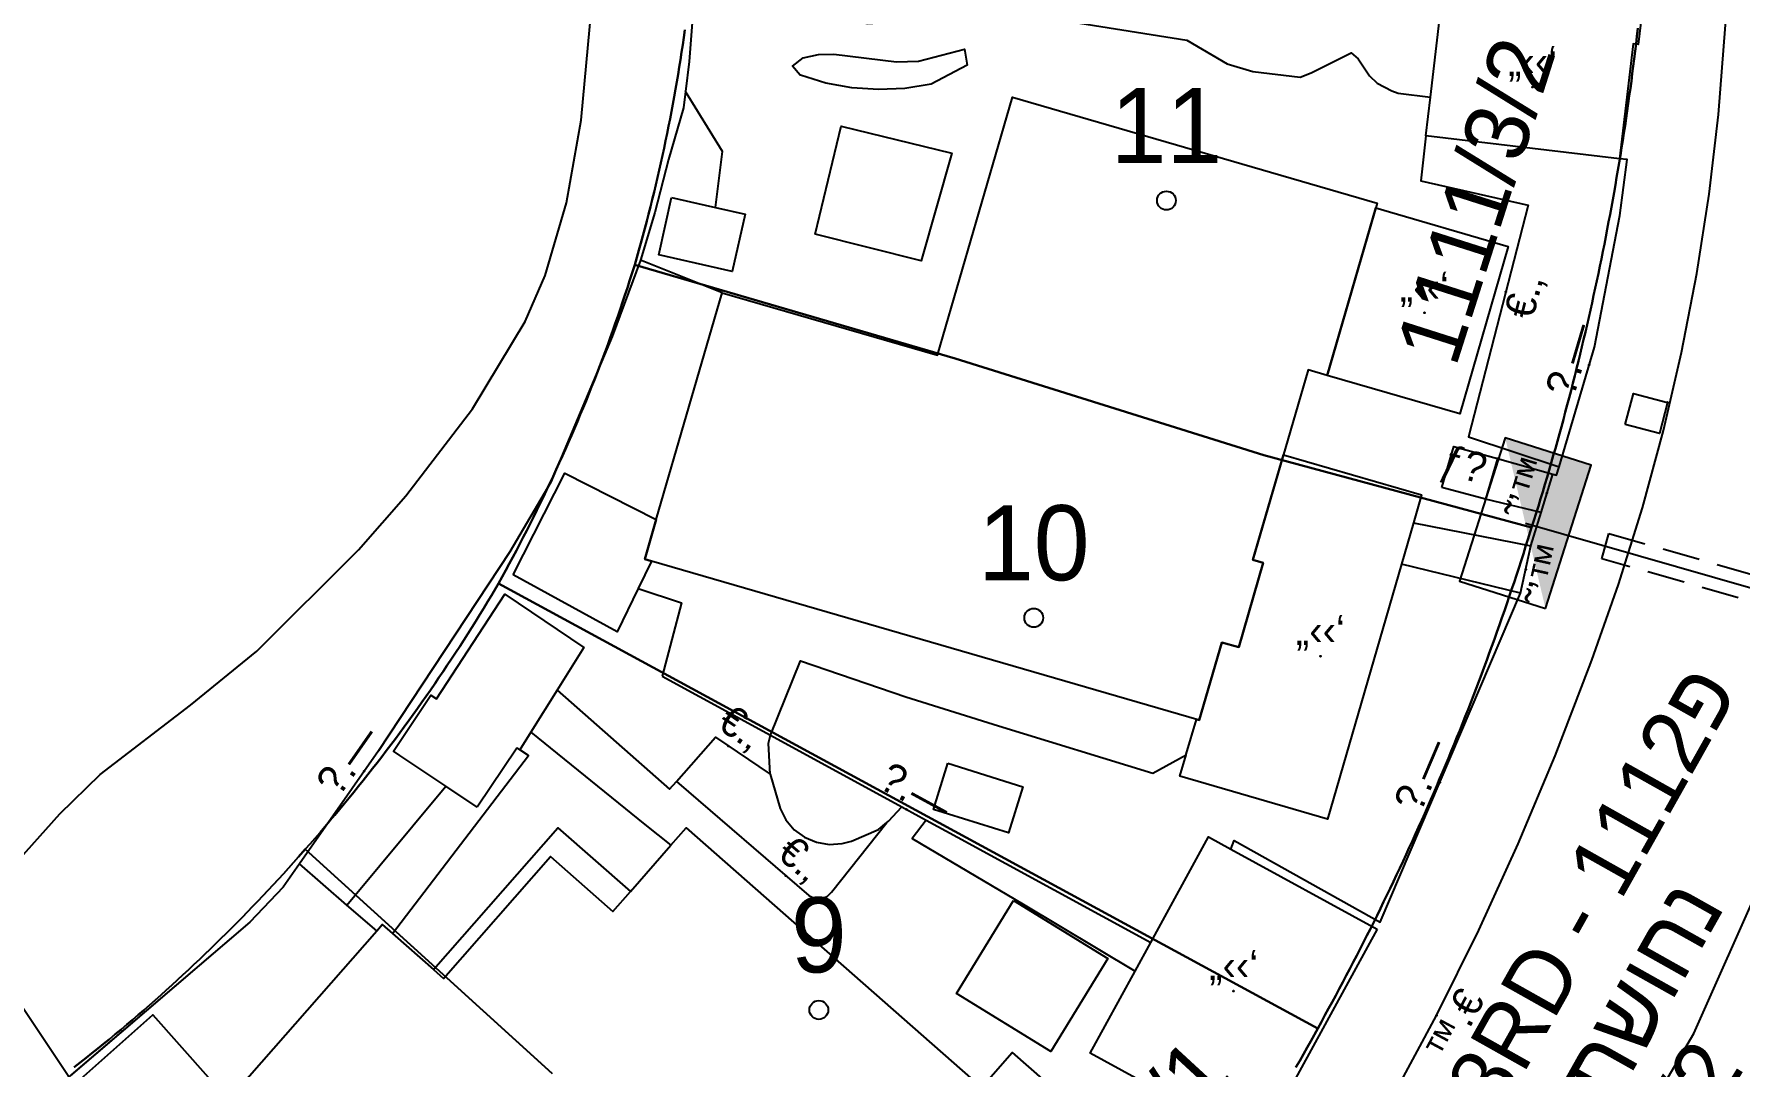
# Model space of a CAD drawing. Header units: metres. Extents: x 218299 to 220222, y 572714 to 574340.
# Drawn here: x 218883.98 to 218929.43, y 573582.81 to 573610.31 of the extents above; entities that cross this region are included whole.
import ezdxf
from ezdxf.enums import TextEntityAlignment as Align

# ---------------------------------------------------------------- set-up
doc = ezdxf.new("R2010")
doc.units = ezdxf.units.M
doc.header["$MEASUREMENT"] = 0
doc.linetypes.add('DASH15', pattern=[1.5, 1, -0.5])
for name, color, linetype in [('1602', 44, 'Continuous'), ('1603', 44, 'Continuous'), ('6151', 102, 'CABLEUNDEXIST03'), ('6261', 7, 'Continuous'), ('6701', 7, 'DASH15'), ('6911', 3, 'Continuous'), ('A_POINTS', 2, 'Continuous'), ('M2200', 253, 'Continuous'), ('M2207', 253, 'Continuous'), ('M2220', 253, 'Continuous'), ('M2401', 7, 'Continuous'), ('M2404', 7, 'Continuous'), ('M2407', 253, 'Continuous'), ('M2412', 253, 'Continuous'), ('M2420', 253, 'Continuous'), ('M2601', 253, 'Continuous'), ('M2602', 253, 'Continuous'), ('M2604', 253, 'Continuous'), ('M2605', 253, 'Continuous'), ('M2612', 253, 'Continuous'), ('M2802', 253, 'Continuous'), ('M5250', 253, 'Continuous')]:
    doc.layers.add(name, color=color, linetype=linetype)
doc.styles.add('HEBTXT', font='HEBTXT')
doc.styles.add('MAVAT_HEBTXT', font='HEBTXT')
doc.linetypes.add('CABLEUNDEXIST03', pattern='A,3.5,[222,elecad.shx,S=0.01,R=0,X=0,Y=0],1.5', length=5)

# ---------------------------------------------------------------- blocks, each defined once
blk = doc.blocks.new('6261')
blk.add_lwpolyline([(-2, -1.2), (2, -1.2), (2, 1.2), (-2, 1.2)], close=True)
at = {"color": 0}
blk.add_solid([(2, 1.2), (-2, -1.2), (2, -1.2)], dxfattribs=at)
at = {"color": 0, "style": 'HEBTXT'}
blk.add_attdef('PIL_NAME', (2.689, 2.418), '', height=1.7, dxfattribs=at)
at = {"style": 'HEBTXT'}
blk.add_attdef('CAMUT_MONIM', (2.489, 0.218), '', height=1.7, dxfattribs=at)
at = {"color": 0, "style": 'HEBTXT', "flags": 1}
for tag, p in [('TYPE', (2.585, -1.773)), ('MAP_TYPE', (2.689, -3.782))]:
    blk.add_attdef(tag, p, '', height=1.7, dxfattribs=at)
blk = doc.blocks.new('6911')
at = {"layer": 'A_POINTS'}
blk.add_circle((0, 0), 0.25, dxfattribs=at)
at = {"color": 0, "style": 'HEBTXT', "flags": 1}
blk.add_attdef('CODE', (-2.918, 6.399), '', height=1.7, dxfattribs=at)
at = {"color": 0, "style": 'HEBTXT'}
for tag, p in [('PATH', (0.169, 4.708)), ('HTCH', (0.169, 2.708))]:
    blk.add_attdef(tag, text='', height=1.7, dxfattribs=at).set_placement(p, align=Align.MIDDLE_CENTER)
blk = doc.blocks.new('1603')
at = {"layer": 'A_POINTS'}
blk.add_circle((0, 0), 0.25, dxfattribs=at)
at = {"color": 0, "style": 'HEBTXT'}
blk.add_attdef('PARCEL_NUM', text='', height=2, dxfattribs=at).set_placement((0, 1), align=Align.CENTER)
at = {"color": 0, "style": 'HEBTXT', "flags": 1}
blk.add_attdef('LOT_NUM', text='', height=2, dxfattribs=at).set_placement((0, -2.5), align=Align.CENTER)
blk = doc.blocks.new('M2404')
blk.add_circle((0, 0), 0.025)
at = {"style": 'MAVAT_HEBTXT'}
blk.add_attdef('NAME', text='', height=0.8, dxfattribs=at).set_placement((0, 1.592), align=Align.MIDDLE)
blk = doc.blocks.new('M2602')
blk.add_circle((0, 0), 0.025)
at = {"style": 'MAVAT_HEBTXT'}
blk.add_attdef('NAME', text='', height=0.8, dxfattribs=at).set_placement((0, 1.592), align=Align.MIDDLE)
blk = doc.blocks.new('M2605')
blk.add_circle((0, 0), 0.025)
at = {"style": 'MAVAT_HEBTXT'}
blk.add_attdef('NAME', text='', height=0.8, dxfattribs=at).set_placement((0, 1.592), align=Align.MIDDLE)
blk = doc.blocks.new('M2612')
blk.add_circle((0, 0), 0.025)
at = {"style": 'MAVAT_HEBTXT'}
blk.add_attdef('NAME', text='', height=0.8, dxfattribs=at).set_placement((0, 1.592), align=Align.MIDDLE)
blk = doc.blocks.new('M2207')
blk.add_circle((0, 0), 0.025)
at = {"style": 'MAVAT_HEBTXT'}
blk.add_attdef('NAME', text='', height=0.8, dxfattribs=at).set_placement((0, 1.592), align=Align.MIDDLE)
blk = doc.blocks.new('M2412')
blk.add_circle((0, 0), 0.025)
at = {"style": 'MAVAT_HEBTXT'}
blk.add_attdef('NAME', text='', height=0.8, dxfattribs=at).set_placement((0, 1.592), align=Align.MIDDLE)
blk = doc.blocks.new('M5250')
blk.add_circle((0, 0), 0.025)
at = {"style": 'MAVAT_HEBTXT'}
blk.add_attdef('NAME', text='', height=0.8, dxfattribs=at).set_placement((0, 1.25), align=Align.MIDDLE)
blk = doc.blocks.new('111')
at = {"layer": 'M2200'}
blk.add_polyline3d([(218900.246, 573596.327, 582.156), (218900.246, 573596.327, 582.156), (218900.246, 573596.327, 582.156), (218900.553, 573597.384, 582.156), (218902.307, 573603.426, 582.156), (218902.307, 573603.426, 582.156), (218908.049, 573601.758, 582.636), (218910.045, 573608.632, 581.766), (218919.763, 573605.809, 581.616), (218918.43, 573601.22, 581.676), (218917.924, 573601.367, 581.676), (218916.454, 573596.307, 581.676), (218916.454, 573596.307, 581.676), (218916.728, 573596.228, 581.646), (218916.728, 573596.228, 581.646), (218916.075, 573593.98, 581.646), (218916.075, 573593.98, 581.646), (218915.622, 573594.111, 581.646), (218915.622, 573594.111, 581.646), (218915.02, 573592.036, 581.646), (218915.02, 573592.036, 581.646), (218900.428, 573596.274, 582.15)], close=True, dxfattribs=at)
blk.add_polyline3d([(218888.496, 573581.181, 584.241), (218893.107, 573586.429, 584.198), (218893.253, 573586.595, 584.196), (218893.521, 573586.36, 584.255), (218894.615, 573585.399, 584.497), (218894.883, 573585.163, 584.556), (218897.736, 573588.41, 581.286), (218899.4, 573586.947, 582.036), (218899.863, 573587.474, 581.752), (218900.946, 573588.706, 581.087), (218901.354, 573589.17, 580.836), (218909.22, 573582.258, 581.076), (218910.041, 573583.191, 581.076), (218913.66, 573580.011, 580.416)], dxfattribs=at)
at = {"layer": 'M2207'}
for points in [[(218921.627, 573614.08, 580.97), (218927.125, 573613.424, 580.97), (218926.721, 573610.039, 580.91), (218926.585, 573610.055, 580.91), (218926.219, 573606.989, 580.55), (218926.219, 573606.989, 580.55), (218921.059, 573607.604, 580.88), (218921.059, 573607.604, 580.88), (218921.182, 573608.633, 580.98), (218921.426, 573610.682, 581.18), (218921.224, 573610.706, 581.18), (218921.224, 573610.706, 581.18), (218921.224, 573610.706, 581.18)], [(218904.784, 573604.982, 581.316), (218905.479, 573607.857, 581.316), (218908.427, 573607.144, 581.316), (218907.61, 573604.272, 581.316), (218904.784, 573604.982, 581.316)], [(218900.961, 573605.958, 581.256), (218901.854, 573605.758, 581.256), (218902.135, 573605.695, 581.256), (218902.921, 573605.52, 581.256), (218902.58, 573603.994, 581.256), (218900.62, 573604.432, 581.256), (218900.961, 573605.958, 581.256)], [(218918.43, 573601.22, 581.676), (218919.726, 573605.682, 581.676), (218923.258, 573604.657, 581.496), (218921.962, 573600.195, 581.496), (218918.43, 573601.22, 581.676)], [(218916.075, 573593.98, 581.556), (218916.728, 573596.228, 581.556), (218916.454, 573596.307, 581.586), (218917.267, 573599.107, 581.586), (218920.945, 573598.039, 581.346), (218920.73, 573597.3, 581.346), (218920.409, 573596.195, 581.346), (218918.437, 573589.406, 581.346), (218914.507, 573590.548, 581.826), (218914.671, 573591.112, 581.815), (218914.678, 573591.135, 581.814), (218914.946, 573592.058, 581.796), (218915.02, 573592.036, 581.796), (218915.622, 573594.111, 581.796)], [(218896.742, 573595.915, 582.486), (218898.119, 573598.622, 582.486), (218898.119, 573598.622, 582.486), (218900.553, 573597.384, 581.946), (218900.246, 573596.327, 581.946), (218900.428, 573596.274, 581.931), (218900.072, 573595.543, 581.931), (218899.514, 573594.393, 581.931)], [(218895.784, 573589.718, 580.851), (218894.945, 573590.279, 580.851), (218893.722, 573591.098, 580.851), (218893.548, 573591.214, 580.851), (218894.547, 573592.708, 581.571), (218894.547, 573592.708, 581.571), (218894.694, 573592.61, 581.811), (218896.514, 573595.398, 582.021), (218898.62, 573593.974, 581.451), (218897.914, 573592.843, 581.451), (218897.21, 573591.716, 581.451), (218896.917, 573591.247, 581.451), (218896.917, 573591.247, 581.451), (218896.84, 573591.298, 581.451)], [(218919.762, 573586.475, 580.116), (218916.607, 573580.713, 580.056), (218916.607, 573580.713, 580.056), (218912.116, 573583.171, 580.206), (218913.311, 573585.352, 580.229), (218913.731, 573586.118, 580.237), (218915.273, 573588.933, 580.266), (218915.868, 573588.607, 580.246), (218919.762, 573586.475, 580.116)], [(218910.077, 573587.236, 580.746), (218912.589, 573585.693, 580.746), (218911.065, 573583.214, 580.746), (218908.554, 573584.757, 580.746), (218910.077, 573587.236, 580.746)], [(218886.696, 573580.82, 580.731), (218885.218, 573582.484, 580.731), (218887.138, 573584.191, 580.806), (218888.617, 573582.527, 580.806), (218886.696, 573580.82, 580.731)]]:
    blk.add_polyline3d(points, close=True, dxfattribs=at)
at = {"layer": 'M2220', "lineweight": -3}
blk.add_lwpolyline([(218901.528, 573610.854), (218901.431, 573609.579), (218901.335, 573608.787), (218901.282, 573608.349), (218900.881, 573606.976), (218900.514, 573605.558), (218900.131, 573604.288), (218899.378, 573602.259), (218897.744, 573598.379), (218896.655, 573596.527), (218893.148, 573591.22), (218891.043, 573588.209), (218890.613, 573587.594), (218889.72, 573586.662), (218884.938, 573582.568)], dxfattribs=at)
at = {"layer": 'M2401'}
blk.add_polyline3d([(218920.145, 573581.941, 577.553), (218921.343, 573584.175, 577.644), (218922.47, 573586.445, 577.728), (218923.525, 573588.749, 577.807), (218924.507, 573591.086, 577.88), (218925.416, 573593.453, 577.947), (218925.485, 573593.637, 577.954), (218926.195, 573595.651, 578.026), (218926.832, 573597.692, 578.085), (218927.392, 573599.754, 578.132), (218927.876, 573601.836, 578.165), (218928.283, 573603.935, 578.185), (218928.612, 573606.047, 578.193), (218928.863, 573608.17, 578.187), (218929.219, 573612.841, 578.362)], dxfattribs=at)
at = {"layer": 'M2404'}
blk.add_polyline3d([(218920.145, 573581.941, 577.553), (218921.343, 573584.175, 577.644), (218922.47, 573586.445, 577.728), (218923.525, 573588.749, 577.807), (218924.507, 573591.086, 577.88), (218925.416, 573593.453, 577.947), (218925.485, 573593.637, 577.954), (218926.195, 573595.651, 578.026), (218926.832, 573597.692, 578.085), (218927.392, 573599.754, 578.132), (218927.876, 573601.836, 578.165), (218928.283, 573603.935, 578.185), (218928.612, 573606.047, 578.193), (218928.863, 573608.17, 578.187), (218929.219, 573612.841, 578.362)], dxfattribs=at)
at = {"layer": 'M2407'}
for points in [[(218884.901, 573582.537, 579.264), (218882.271, 573586.467, 579.354)], [(218907.879, 573608.977, 579.245), (218907.18, 573608.866, 579.257), (218906.474, 573608.834, 579.267), (218905.768, 573608.882, 579.276), (218905.073, 573609.01, 579.284), (218904.396, 573609.215, 579.29), (218904.384, 573609.219, 579.29), (218904.18, 573609.46, 579.29), (218904.464, 573609.679, 579.29), (218904.88, 573609.773, 579.29), (218905.282, 573609.776, 579.275), (218906.952, 573609.571, 579.245), (218907.541, 573609.596, 579.245), (218908.771, 573609.911, 579.185), (218908.835, 573609.484, 579.185), (218907.879, 573608.977, 579.245)], [(218902.135, 573605.695, 579.35), (218902.322, 573607.187, 579.32), (218901.335, 573608.787, 579.32)], [(218900.072, 573595.543, 579.057), (218901.222, 573595.166, 579.057), (218900.714, 573593.215, 579.058)], [(218903.596, 573591.642, 579.079), (218904.398, 573593.616, 579.079), (218907.206, 573592.664, 579.109), (218909.672, 573591.889, 579.109), (218913.784, 573590.627, 579.139), (218914.671, 573591.112, 579.139)], [(218893.521, 573586.36, 578.3), (218897.151, 573591.098, 578.3), (218896.917, 573591.247, 578.3)], [(218908.322, 573590.89, 579.105), (218910.325, 573590.264, 579.105), (218909.941, 573589.038, 579.09), (218907.938, 573589.664, 579.09), (218908.322, 573590.89, 579.105)], [(218892.312, 573587.115, 578.48), (218894.945, 573590.279, 578.36)], [(218907.747, 573589.377, 578.445), (218907.374, 573588.89, 578.445), (218910.332, 573587.137, 578.445), (218913.311, 573585.352, 578.415)], [(218894.615, 573585.399, 578.36), (218897.931, 573589.172, 578.36), (218899.863, 573587.474, 578.3)], [(218900.247, 573589.261, 578.3), (218900.946, 573588.706, 578.3)]]:
    blk.add_polyline3d(points, dxfattribs=at)
at = {"layer": 'M2412'}
blk.add_polyline3d([(218921.49, 573598.235, 578.865), (218921.808, 573599.33, 578.865), (218922.971, 573599.005, 577.905), (218922.654, 573597.925, 577.905)], close=True, dxfattribs=at)
at = {"layer": 'M2420', "linetype": 'Continuous', "lineweight": -3}
blk.add_lwpolyline([(218808, 573559.81), (218823.2, 573550.5), (218835.41, 573544.81), (218850.7, 573542.81), (218865.3, 573542.5), (218880.41, 573545.38), (218892.2, 573549.81), (218899.91, 573554.81), (218905.3, 573557.31), (218919.09, 573568.19), (218928.2, 573583.69), (218933.59, 573595.81), (218935.8, 573615), (218936.938, 573617.207), (218933.5, 573635.5), (218931.193, 573638.756), (218930.8, 573639.31), (218921.59, 573659.81), (218908.988, 573677.282)], dxfattribs=at)
at = {"layer": 'M2601'}
blk.add_polyline3d([(218902.307, 573603.426, 581.795), (218900.131, 573604.288, 581.795)], dxfattribs=at)
at = {"layer": 'M2602'}
for points in [[(218903.807, 573612.359, 579.53), (218903.694, 573610.612, 579.53), (218904.06, 573610.633, 579.53), (218904.834, 573610.809, 579.5), (218905.04, 573610.825, 579.5), (218906.186, 573610.597, 579.47), (218906.878, 573610.636, 579.455), (218907.233, 573610.819, 579.455), (218907.618, 573611.183, 579.455), (218909.156, 573611.033, 579.455), (218914.694, 573610.154, 579.395), (218915.77, 573609.517, 579.335), (218916.454, 573609.313, 579.335), (218917.712, 573609.169, 579.305), (218918.003, 573609.28, 579.305), (218919.069, 573609.81, 579.305), (218919.254, 573609.653, 579.305), (218919.562, 573609.204, 579.305), (218919.765, 573609.009, 579.305), (218920.154, 573608.8, 579.305), (218920.325, 573608.743, 579.305), (218921.182, 573608.633, 579.305)], [(218921.059, 573607.604, 579.375), (218920.929, 573606.402, 579.315), (218923.791, 573605.757, 579.315), (218922.199, 573599.588, 579.405), (218924.61, 573598.785, 579.405)], [(218897.914, 573592.843, 578.9), (218900.906, 573590.2, 578.84), (218901.089, 573590.406, 578.836), (218902.135, 573591.583, 578.81), (218903.586, 573590.604, 578.78), (218903.586, 573590.604, 578.78), (218903.852, 573589.69, 578.72), (218904.008, 573589.384, 578.72), (218904.23, 573589.123, 578.72), (218904.507, 573588.92, 578.72), (218904.823, 573588.786, 578.72), (218905.161, 573588.729, 578.72), (218905.503, 573588.751, 578.72), (218905.755, 573588.821, 578.72), (218906.472, 573589.132, 578.72), (218906.694, 573589.31, 578.72), (218906.742, 573589.349, 578.72), (218907.093, 573589.734, 578.72)], [(218903.586, 573590.604, 578.87), (218903.547, 573591.425, 578.87), (218903.596, 573591.642, 578.87)], [(218901.089, 573590.406, 578.66), (218904.617, 573587.371, 578.54), (218904.776, 573587.288, 578.54), (218904.955, 573587.282, 578.54), (218905.119, 573587.353, 578.54), (218905.221, 573587.462, 578.54), (218906.694, 573589.31, 578.54)], [(218893.107, 573586.429, 580.1), (218892.312, 573587.115, 580.1), (218891.043, 573588.209, 580.1)]]:
    blk.add_polyline3d(points, dxfattribs=at)
at = {"layer": 'M2604'}
blk.add_polyline3d([(218897.21, 573591.716, 579.62), (218900.247, 573589.261, 579.68), (218900.247, 573589.261, 579.68)], dxfattribs=at)
at = {"layer": 'M2605'}
for points in [[(218921.224, 573610.706, 580.077), (218909.766, 573611.842, 580.017), (218903.807, 573612.359, 579.925), (218901.628, 573612.396, 579.897), (218901.628, 573612.396, 579.897), (218901.528, 573610.854, 579.897), (218901.432, 573609.579, 579.897), (218901.335, 573608.787, 579.897), (218901.282, 573608.349, 579.897), (218900.881, 573606.976, 579.897), (218900.514, 573605.558, 579.897), (218900.131, 573604.288, 579.897), (218899.378, 573602.259, 579.864)], [(218921.934, 573599.293, 578.91), (218921.934, 573599.293, 578.91), (218922.971, 573599.005, 578.91), (218924.444, 573598.595, 578.91), (218924.546, 573598.567, 578.91), (218924.61, 573598.785, 578.906), (218925.551, 573601.971, 578.85), (218926.233, 573605.481, 578.85), (218926.425, 573606.97, 578.85), (218926.219, 573606.989, 578.85)], [(218899.378, 573602.259, 579.864), (218897.744, 573598.38, 579.804), (218896.655, 573596.527, 579.804), (218893.148, 573591.22, 579.624), (218891.043, 573588.209, 579.475), (218890.613, 573587.594, 579.444), (218889.72, 573586.662, 579.444), (218884.901, 573582.537, 579.264), (218883.683, 573581.667, 579.264), (218883.927, 573581.26, 579.3), (218883.927, 573581.26, 579.3)], [(218920.73, 573597.3, 578.79), (218923.861, 573596.687, 578.79), (218923.861, 573596.687, 578.79), (218924.134, 573597.575, 578.79), (218924.134, 573597.575, 578.79), (218922.654, 573597.925, 578.79), (218921.49, 573598.235, 578.79), (218921.49, 573598.235, 578.79)], [(218915.868, 573588.607, 578.79), (218915.952, 573588.832, 578.79), (218919.847, 573586.659, 578.79), (218923.581, 573595.423, 578.79), (218923.581, 573595.423, 578.79), (218920.409, 573596.195, 578.79)], [(218900.714, 573593.215, 579.058), (218903.596, 573591.642, 579.079), (218903.596, 573591.642, 579.079), (218907.093, 573589.734, 579.106), (218907.546, 573589.487, 579.109), (218907.747, 573589.377, 579.111), (218908.577, 573588.925, 579.117), (218913.731, 573586.118, 579.057)]]:
    blk.add_polyline3d(points, dxfattribs=at)
at = {"layer": 'M2612'}
for points in [[(218924.134, 573597.575, 579.555), (218924.444, 573598.595, 579.555)], [(218923.581, 573595.423, 578.985), (218923.861, 573596.687, 578.985)]]:
    blk.add_polyline3d(points, dxfattribs=at)
at = {"layer": 'M2802'}
for points in [[(218901.528, 573610.854, 579.897), (218901.432, 573609.579, 579.897), (218901.335, 573608.787, 579.897), (218901.282, 573608.349, 579.897), (218900.881, 573606.976, 579.897), (218900.514, 573605.558, 579.897), (218900.131, 573604.288, 579.897), (218899.378, 573602.259, 579.864), (218897.744, 573598.38, 579.804), (218896.655, 573596.527, 579.804), (218893.148, 573591.22, 579.624), (218891.043, 573588.209, 579.475), (218890.613, 573587.594, 579.444), (218889.72, 573586.662, 579.444), (218884.938, 573582.568, 579.266)], [(218884.901, 573582.537, 579.264), (218882.271, 573586.467, 579.354)], [(218882.109, 573586.704, 579.363), (218884.658, 573589.542, 579.447), (218885.739, 573590.593, 579.476), (218888.14, 573592.442, 579.525), (218889.912, 573593.876, 579.567), (218892.618, 573596.576, 579.672), (218893.876, 573598.015, 579.731), (218895.659, 573600.328, 579.807), (218897.058, 573602.656, 579.862), (218897.591, 573603.884, 579.888), (218898.162, 573605.816, 579.927), (218898.554, 573608.019, 579.967), (218898.96, 573612.446, 580.047)]]:
    blk.add_polyline3d(points, dxfattribs=at)
at = {"layer": 'M5250'}
blk.add_polyline3d([(218926.376, 573599.918, 578.077), (218926.593, 573600.744, 578.077), (218927.503, 573600.505, 578.077), (218927.287, 573599.679, 578.077), (218926.376, 573599.918, 578.077)], dxfattribs=at)
at = {"layer": 'M2207'}
ref = blk.add_blockref('M2207', (218923.907, 573608.9), dxfattribs=dict(at, xscale=0.5, yscale=0.5, zscale=0.5))
ref.add_attrib('NAME', '„‹‹‘', dxfattribs={"layer": '0', "height": 0.8, "style": 'MAVAT_HEBTXT'}).set_placement((218923.907, 573609.525), align=Align.MIDDLE)
ref = blk.add_blockref('M2207', (218921.021, 573602.89), dxfattribs=dict(at, xscale=0.5, yscale=0.5, zscale=0.5))
ref.add_attrib('NAME', '„‹‹‘', dxfattribs={"layer": '0', "height": 0.8, "style": 'MAVAT_HEBTXT'}).set_placement((218921.021, 573603.515), align=Align.MIDDLE)
ref = blk.add_blockref('M2207', (218918.25, 573593.743), dxfattribs=dict(at, xscale=0.5, yscale=0.5, zscale=0.5))
ref.add_attrib('NAME', '„‹‹‘', dxfattribs={"layer": '0', "height": 0.8, "style": 'MAVAT_HEBTXT'}).set_placement((218918.25, 573594.368), align=Align.MIDDLE)
ref = blk.add_blockref('M2207', (218915.939, 573584.823), dxfattribs=dict(at, xscale=0.5, yscale=0.5, zscale=0.5))
ref.add_attrib('NAME', '„‹‹‘', dxfattribs={"layer": '0', "height": 0.8, "style": 'MAVAT_HEBTXT'}).set_placement((218915.939, 573585.448), align=Align.MIDDLE)
at = {"layer": 'M2404'}
ref = blk.add_blockref('M2404', (218921.343, 573584.175), dxfattribs=dict(at, xscale=0.5, yscale=0.5, zscale=0.5))
ref.add_attrib('NAME', '™.€', dxfattribs={"layer": '0', "height": 0.8, "rotation": 61.7917, "style": 'MAVAT_HEBTXT'}).set_placement((218921.827, 573583.915), align=Align.MIDDLE)
at = {"layer": 'M2412'}
ref = blk.add_blockref('M2412', (218922.965, 573599.007), dxfattribs=dict(at, xscale=0.5, yscale=0.5, zscale=0.5))
ref.add_attrib('NAME', 'ƒ\x8e', dxfattribs={"layer": '0', "height": 0.8, "rotation": 344.3964, "style": 'MAVAT_HEBTXT'}).set_placement((218922.049, 573598.765), align=Align.MIDDLE)
at = {"layer": 'M2602'}
ref = blk.add_blockref('M2602', (218923.195, 573603.449), dxfattribs=dict(at, xscale=0.5, yscale=0.5, zscale=0.5))
ref.add_attrib('NAME', '€.‚', dxfattribs={"layer": '0', "height": 0.8, "rotation": 75.5217, "style": 'MAVAT_HEBTXT'}).set_placement((218923.728, 573603.311), align=Align.MIDDLE)
ref = blk.add_blockref('M2602', (218902.479, 573591.351), dxfattribs=dict(at, xscale=0.5, yscale=0.5, zscale=0.5))
ref.add_attrib('NAME', '€.‚', dxfattribs={"layer": '0', "height": 0.8, "rotation": 325.9961, "style": 'MAVAT_HEBTXT'}).set_placement((218902.786, 573591.807), align=Align.MIDDLE)
ref = blk.add_blockref('M2602', (218904.008, 573587.894), dxfattribs=dict(at, xscale=0.5, yscale=0.5, zscale=0.5))
ref.add_attrib('NAME', '€.‚', dxfattribs={"layer": '0', "height": 0.8, "rotation": 319.2996, "style": 'MAVAT_HEBTXT'}).set_placement((218904.367, 573588.311), align=Align.MIDDLE)
at = {"layer": 'M2605'}
ref = blk.add_blockref('M2605', (218925.413, 573601.503), dxfattribs=dict(at, xscale=0.5, yscale=0.5, zscale=0.5))
ref.add_attrib('NAME', '\x9a.—', dxfattribs={"layer": '0', "height": 0.8, "rotation": 73.5462, "style": 'MAVAT_HEBTXT'}).set_placement((218924.885, 573601.658), align=Align.MIDDLE)
ref = blk.add_blockref('M2605', (218892.771, 573590.682), dxfattribs=dict(at, xscale=0.5, yscale=0.5, zscale=0.5))
ref.add_attrib('NAME', '\x9a.—', dxfattribs={"layer": '0', "height": 0.8, "rotation": 55.0512, "style": 'MAVAT_HEBTXT'}).set_placement((218892.321, 573590.997), align=Align.MIDDLE)
ref = blk.add_blockref('M2605', (218921.433, 573590.381), dxfattribs=dict(at, xscale=0.5, yscale=0.5, zscale=0.5))
ref.add_attrib('NAME', '\x9a.—', dxfattribs={"layer": '0', "height": 0.8, "rotation": 66.9229, "style": 'MAVAT_HEBTXT'}).set_placement((218920.927, 573590.596), align=Align.MIDDLE)
ref = blk.add_blockref('M2605', (218907.221, 573589.664), dxfattribs=dict(at, xscale=0.5, yscale=0.5, zscale=0.5))
ref.add_attrib('NAME', '\x9a.—', dxfattribs={"layer": '0', "height": 0.8, "rotation": 331.3825, "style": 'MAVAT_HEBTXT'}).set_placement((218907.484, 573590.147), align=Align.MIDDLE)
at = {"layer": 'M2612'}
ref = blk.add_blockref('M2612', (218924.289, 573598.085), dxfattribs=dict(at, xscale=0.5, yscale=0.5, zscale=0.5))
ref.add_attrib('NAME', '˜’™', dxfattribs={"layer": '0', "height": 0.8, "rotation": 73.1111, "style": 'MAVAT_HEBTXT'}).set_placement((218923.763, 573598.245), align=Align.MIDDLE)
ref = blk.add_blockref('M2612', (218923.721, 573596.055), dxfattribs=dict(at, xscale=0.5, yscale=0.5, zscale=0.5))
ref.add_attrib('NAME', '˜’™', dxfattribs={"layer": '0', "height": 0.8, "rotation": 77.5082, "style": 'MAVAT_HEBTXT'}).set_placement((218924.258, 573595.936), align=Align.MIDDLE)
at = {"layer": 'M5250', "xscale": 0.5, "yscale": 0.5, "zscale": 0.5}
blk.add_blockref('M5250', (218927.503, 573600.505, 578.077), dxfattribs=at)

msp = doc.modelspace()

# ---------------------------------------------------------------- linework, layer by layer
at = {"layer": '1602'}
for points in [[(218901.3172, 573610.4232), (218901.2889, 573610.2252), (218901.2598, 573610.0274), (218901.2298, 573609.8296), (218901.1989, 573609.632), (218901.1671, 573609.4346), (218901.1344, 573609.2373), (218901.1009, 573609.0401), (218901.0665, 573608.8431), (218901.0312, 573608.6462), (218900.9951, 573608.4495), (218900.958, 573608.253), (218900.9201, 573608.0566), (218900.8814, 573607.8604), (218900.8417, 573607.6644), (218900.8012, 573607.4685), (218900.7598, 573607.2728), (218900.7176, 573607.0773), (218900.6744, 573606.8821), (218900.6304, 573606.687), (218900.5856, 573606.492), (218900.5399, 573606.2973), (218900.4933, 573606.1028), (218900.4458, 573605.9086), (218900.3975, 573605.7145), (218900.3483, 573605.5206), (218900.2983, 573605.327), (218900.2474, 573605.1336), (218900.1956, 573604.9404), (218900.143, 573604.7474), (218900.0895, 573604.5547), (218900.0352, 573604.3622), (218899.98, 573604.17), (218899.9052, 573603.9317), (218899.8444, 573603.7412), (218899.7827, 573603.5509), (218899.7202, 573603.361), (218899.6568, 573603.1713), (218899.5926, 573602.9818), (218899.5276, 573602.7927), (218899.4617, 573602.6039), (218899.395, 573602.4153), (218899.3274, 573602.2271), (218899.259, 573602.0392), (218899.1898, 573601.8515), (218899.1197, 573601.6642), (218899.0488, 573601.4772), (218898.9771, 573601.2905), (218898.9045, 573601.1041), (218898.8312, 573600.9181), (218898.7569, 573600.7323), (218898.6819, 573600.547), (218898.606, 573600.3619), (218898.5294, 573600.1772), (218898.4519, 573599.9928), (218898.3735, 573599.8088), (218898.2944, 573599.6251), (218898.2145, 573599.4418), (218898.1337, 573599.2588), (218898.0521, 573599.0762), (218897.9697, 573598.894), (218897.8865, 573598.7121), (218897.8025, 573598.5306), (218897.7177, 573598.3495), (218897.6321, 573598.1687), (218897.5457, 573597.9884), (218897.4585, 573597.8084), (218897.3704, 573597.6288), (218897.2816, 573597.4496), (218897.192, 573597.2708), (218897.1016, 573597.0924), (218897.0104, 573596.9144), (218896.9184, 573596.7368), (218896.8256, 573596.5596), (218896.7321, 573596.3829), (218896.6377, 573596.2065), (218896.5426, 573596.0306), (218896.4467, 573595.8551), (218896.35, 573595.68), (218896.1618, 573595.3628), (218896.0586, 573595.1915), (218895.9547, 573595.0206), (218895.8501, 573594.8502), (218895.7447, 573594.6802), (218895.6385, 573594.5107), (218895.5315, 573594.3417), (218895.4239, 573594.1732), (218895.3154, 573594.0051), (218895.2063, 573593.8375), (218895.0963, 573593.6704), (218894.9857, 573593.5039), (218894.8743, 573593.3377), (218894.7622, 573593.1721), (218894.6493, 573593.007), (218894.5357, 573592.8424), (218894.4214, 573592.6783), (218894.3063, 573592.5147), (218894.1905, 573592.3517), (218894.074, 573592.1891), (218893.9568, 573592.0271), (218893.8388, 573591.8656), (218893.7201, 573591.7046), (218893.6008, 573591.5441), (218893.4807, 573591.3842), (218893.3599, 573591.2248), (218893.2384, 573591.0659), (218893.1161, 573590.9076), (218892.9932, 573590.7498), (218892.8696, 573590.5926), (218892.7453, 573590.436), (218892.6203, 573590.2798), (218892.4946, 573590.1243), (218892.3682, 573589.9693), (218892.2411, 573589.8148), (218892.1133, 573589.661), (218891.9849, 573589.5077), (218891.8558, 573589.3549), (218891.7259, 573589.2028), (218891.5955, 573589.0512), (218891.4643, 573588.9002), (218891.3325, 573588.7498), (218891.2, 573588.6), (218891.0197, 573588.3959), (218890.8866, 573588.2467), (218890.7527, 573588.098), (218890.6183, 573587.95), (218890.4831, 573587.8026), (218890.3473, 573587.6557), (218890.2109, 573587.5095), (218890.0738, 573587.3639), (218889.936, 573587.2189), (218889.7976, 573587.0745), (218889.6586, 573586.9307), (218889.5189, 573586.7876), (218889.3786, 573586.6451), (218889.2377, 573586.5032), (218889.0961, 573586.3619), (218888.9539, 573586.2212), (218888.8111, 573586.0812), (218888.6677, 573585.9418), (218888.5236, 573585.8031), (218888.379, 573585.665), (218888.2337, 573585.5275), (218888.0878, 573585.3907), (218887.9413, 573585.2546), (218887.7942, 573585.1191), (218887.6465, 573584.9842), (218887.4982, 573584.85), (218887.3493, 573584.7165), (218887.1998, 573584.5836), (218887.0498, 573584.4514), (218886.8991, 573584.3199), (218886.7479, 573584.189), (218886.596, 573584.0588), (218886.4436, 573583.9293), (218886.2907, 573583.8005), (218886.1371, 573583.6723), (218885.983, 573583.5449), (218885.8283, 573583.4181), (218885.6731, 573583.292), (218885.5173, 573583.1666), (218885.3609, 573583.0419), (218885.204, 573582.9178), (218885.0466, 573582.7945)], [(218926.71, 573610.47), (218926.6851, 573610.2522), (218926.6617, 573610.0536), (218926.6378, 573609.855), (218926.6134, 573609.6565), (218926.5883, 573609.4581), (218926.5627, 573609.2597), (218926.5366, 573609.0614), (218926.5098, 573608.8632), (218926.4825, 573608.6651), (218926.4547, 573608.4671), (218926.4262, 573608.2691), (218926.3972, 573608.0712), (218926.3677, 573607.8734), (218926.3375, 573607.6757), (218926.3068, 573607.4781), (218926.2756, 573607.2805), (218926.2438, 573607.0831), (218926.2114, 573606.8857), (218926.1784, 573606.6884), (218926.1449, 573606.4913), (218926.1108, 573606.2942), (218926.0762, 573606.0972), (218926.041, 573605.9003), (218926.0052, 573605.7036), (218925.9689, 573605.5069), (218925.932, 573605.3103), (218925.8946, 573605.1138), (218925.8565, 573604.9175), (218925.818, 573604.7212), (218925.7788, 573604.5251), (218925.7391, 573604.3291), (218925.6989, 573604.1332), (218925.6581, 573603.9374), (218925.6167, 573603.7417), (218925.5748, 573603.5462), (218925.5323, 573603.3507), (218925.4892, 573603.1554), (218925.4456, 573602.9602), (218925.4015, 573602.7652), (218925.3568, 573602.5702), (218925.3115, 573602.3754), (218925.2656, 573602.1807), (218925.2193, 573601.9862), (218925.1723, 573601.7918), (218925.1248, 573601.5975), (218925.0768, 573601.4034), (218925.0281, 573601.2094), (218924.979, 573601.0155), (218924.9293, 573600.8218), (218924.879, 573600.6282), (218924.8282, 573600.4348), (218924.7768, 573600.2415), (218924.7249, 573600.0483), (218924.6724, 573599.8553), (218924.6194, 573599.6625), (218924.5658, 573599.4698), (218924.5116, 573599.2773), (218924.457, 573599.0849), (218924.4017, 573598.8927), (218924.3459, 573598.7006), (218924.2896, 573598.5087), (218924.2327, 573598.317), (218924.1753, 573598.1254), (218924.1173, 573597.934), (218924.0588, 573597.7427), (218923.9998, 573597.5516), (218923.9402, 573597.3607), (218923.88, 573597.17), (218916.74, 573599.1), (218908.52, 573601.67), (218899.98, 573604.17), (218900.0352, 573604.3622), (218900.0895, 573604.5547), (218900.143, 573604.7474), (218900.1956, 573604.9404), (218900.2474, 573605.1336), (218900.2983, 573605.327), (218900.3483, 573605.5206), (218900.3975, 573605.7145), (218900.4458, 573605.9086), (218900.4933, 573606.1028), (218900.5399, 573606.2973), (218900.5856, 573606.492), (218900.6304, 573606.687), (218900.6744, 573606.8821), (218900.7176, 573607.0773), (218900.7598, 573607.2728), (218900.8012, 573607.4685), (218900.8417, 573607.6644), (218900.8814, 573607.8604), (218900.9201, 573608.0566), (218900.958, 573608.253), (218900.9951, 573608.4495), (218901.0312, 573608.6462), (218901.0665, 573608.8431), (218901.1009, 573609.0401), (218901.1344, 573609.2373), (218901.1671, 573609.4346), (218901.1989, 573609.632), (218901.2298, 573609.8296), (218901.2598, 573610.0274), (218901.2889, 573610.2252), (218901.3172, 573610.4232)], [(218917.6002, 573582.7956), (218917.6992, 573582.9694), (218917.7977, 573583.1434), (218917.8957, 573583.3178), (218917.9933, 573583.4924), (218918.18, 573583.83), (218918.277, 573584.0049), (218918.3734, 573584.1801), (218918.4694, 573584.3556), (218918.5649, 573584.5313), (218918.6598, 573584.7074), (218918.7543, 573584.8836), (218918.8482, 573585.0602), (218918.9417, 573585.237), (218919.0346, 573585.4141), (218919.1271, 573585.5915), (218919.219, 573585.7691), (218919.3104, 573585.947), (218919.4014, 573586.1251), (218919.4918, 573586.3035), (218919.5817, 573586.4822), (218919.671, 573586.6611), (218919.7599, 573586.8402), (218919.8483, 573587.0197), (218919.9361, 573587.1993), (218920.0235, 573587.3793), (218920.1103, 573587.5594), (218920.1966, 573587.7399), (218920.2824, 573587.9205), (218920.3676, 573588.1014), (218920.4524, 573588.2826), (218920.5366, 573588.464), (218920.6204, 573588.6456), (218920.7036, 573588.8275), (218920.7862, 573589.0096), (218920.8684, 573589.1919), (218920.95, 573589.3745), (218921.0311, 573589.5573), (218921.1117, 573589.7404), (218921.1918, 573589.9237), (218921.2714, 573590.1072), (218921.3504, 573590.2909), (218921.4289, 573590.4748), (218921.5068, 573590.659), (218921.5843, 573590.8434), (218921.6612, 573591.028), (218921.7376, 573591.2129), (218921.8135, 573591.3979), (218921.8888, 573591.5832), (218921.9636, 573591.7687), (218922.0379, 573591.9544), (218922.1116, 573592.1403), (218922.1848, 573592.3264), (218922.2575, 573592.5127), (218922.3296, 573592.6993), (218922.4012, 573592.886), (218922.4723, 573593.0729), (218922.5429, 573593.2601), (218922.6129, 573593.4474), (218922.6823, 573593.635), (218922.7513, 573593.8227), (218922.8197, 573594.0107), (218922.8875, 573594.1988), (218922.9549, 573594.3871), (218923.0216, 573594.5757), (218923.0879, 573594.7644), (218923.1536, 573594.9533), (218923.2188, 573595.1423), (218923.2834, 573595.3316), (218923.3475, 573595.5211), (218923.411, 573595.7107), (218923.474, 573595.9005), (218923.5365, 573596.0905), (218923.5984, 573596.2807), (218923.6598, 573596.471), (218923.7206, 573596.6616), (218923.7809, 573596.8523), (218923.88, 573597.17), (218923.9402, 573597.3607), (218923.9998, 573597.5516), (218924.0588, 573597.7427), (218924.1173, 573597.934), (218924.1753, 573598.1254), (218924.2327, 573598.317), (218924.2896, 573598.5087), (218924.3459, 573598.7006), (218924.4017, 573598.8927), (218924.457, 573599.0849), (218924.5116, 573599.2773), (218924.5658, 573599.4698), (218924.6194, 573599.6625), (218924.6724, 573599.8553), (218924.7249, 573600.0483), (218924.7768, 573600.2415), (218924.8282, 573600.4348), (218924.879, 573600.6282), (218924.9293, 573600.8218), (218924.979, 573601.0155), (218925.0281, 573601.2094), (218925.0768, 573601.4034), (218925.1248, 573601.5975), (218925.1723, 573601.7918), (218925.2193, 573601.9862), (218925.2656, 573602.1807), (218925.3115, 573602.3754), (218925.3568, 573602.5702), (218925.4015, 573602.7652), (218925.4456, 573602.9602), (218925.4892, 573603.1554), (218925.5323, 573603.3507), (218925.5748, 573603.5462), (218925.6167, 573603.7417), (218925.6581, 573603.9374), (218925.6989, 573604.1332), (218925.7391, 573604.3291), (218925.7788, 573604.5251), (218925.818, 573604.7212), (218925.8565, 573604.9175), (218925.8946, 573605.1138), (218925.932, 573605.3103), (218925.9689, 573605.5069), (218926.0052, 573605.7036), (218926.041, 573605.9003), (218926.0762, 573606.0972), (218926.1108, 573606.2942), (218926.1449, 573606.4913), (218926.1784, 573606.6884), (218926.2114, 573606.8857), (218926.2438, 573607.0831), (218926.2756, 573607.2805), (218926.3068, 573607.4781), (218926.3375, 573607.6757), (218926.3677, 573607.8734), (218926.3972, 573608.0712), (218926.4262, 573608.2691), (218926.4547, 573608.4671), (218926.4825, 573608.6651), (218926.5098, 573608.8632), (218926.5366, 573609.0614), (218926.5627, 573609.2597), (218926.5883, 573609.4581), (218926.6134, 573609.6565), (218926.6378, 573609.855), (218926.6617, 573610.0536), (218926.6851, 573610.2522), (218926.71, 573610.47)], [(218897.78, 573582.63), (218891.2, 573588.6), (218891.3325, 573588.7498), (218891.4643, 573588.9002), (218891.5955, 573589.0512), (218891.7259, 573589.2028), (218891.8558, 573589.3549), (218891.9849, 573589.5077), (218892.1133, 573589.661), (218892.2411, 573589.8148), (218892.3682, 573589.9693), (218892.4946, 573590.1243), (218892.6203, 573590.2798), (218892.7453, 573590.436), (218892.8696, 573590.5926), (218892.9932, 573590.7498), (218893.1161, 573590.9076), (218893.2384, 573591.0659), (218893.3599, 573591.2248), (218893.4807, 573591.3842), (218893.6008, 573591.5441), (218893.7201, 573591.7046), (218893.8388, 573591.8656), (218893.9568, 573592.0271), (218894.074, 573592.1891), (218894.1905, 573592.3517), (218894.3063, 573592.5147), (218894.4214, 573592.6783), (218894.5357, 573592.8424), (218894.6493, 573593.007), (218894.7622, 573593.1721), (218894.8743, 573593.3377), (218894.9857, 573593.5039), (218895.0963, 573593.6704), (218895.2063, 573593.8375), (218895.3154, 573594.0051), (218895.4239, 573594.1732), (218895.5315, 573594.3417), (218895.6385, 573594.5107), (218895.7447, 573594.6802), (218895.8501, 573594.8502), (218895.9547, 573595.0206), (218896.0586, 573595.1915), (218896.1618, 573595.3628), (218896.35, 573595.68), (218918.18, 573583.83), (218917.9933, 573583.4924), (218917.8957, 573583.3178), (218917.7977, 573583.1434), (218917.6992, 573582.9694), (218917.6002, 573582.7956)], [(218885.0466, 573582.7945), (218885.204, 573582.9178), (218885.3609, 573583.0419), (218885.5173, 573583.1666), (218885.6731, 573583.292), (218885.8283, 573583.4181), (218885.983, 573583.5449), (218886.1371, 573583.6723), (218886.2907, 573583.8005), (218886.4436, 573583.9293), (218886.596, 573584.0588), (218886.7479, 573584.189), (218886.8991, 573584.3199), (218887.0498, 573584.4514), (218887.1998, 573584.5836), (218887.3493, 573584.7165), (218887.4982, 573584.85), (218887.6465, 573584.9842), (218887.7942, 573585.1191), (218887.9413, 573585.2546), (218888.0878, 573585.3907), (218888.2337, 573585.5275), (218888.379, 573585.665), (218888.5236, 573585.8031), (218888.6677, 573585.9418), (218888.8111, 573586.0812), (218888.9539, 573586.2212), (218889.0961, 573586.3619), (218889.2377, 573586.5032), (218889.3786, 573586.6451), (218889.5189, 573586.7876), (218889.6586, 573586.9307), (218889.7976, 573587.0745), (218889.936, 573587.2189), (218890.0738, 573587.3639), (218890.2109, 573587.5095), (218890.3473, 573587.6557), (218890.4831, 573587.8026), (218890.6183, 573587.95), (218890.7527, 573588.098), (218890.8866, 573588.2467), (218891.0197, 573588.3959), (218891.2, 573588.6), (218897.78, 573582.63)]]:
    msp.add_lwpolyline(points, dxfattribs=at)
msp.add_lwpolyline([(218896.35, 573595.68), (218896.4467, 573595.8551), (218896.5426, 573596.0306), (218896.6377, 573596.2065), (218896.7321, 573596.3829), (218896.8256, 573596.5596), (218896.9184, 573596.7368), (218897.0104, 573596.9144), (218897.1016, 573597.0924), (218897.192, 573597.2708), (218897.2816, 573597.4496), (218897.3704, 573597.6288), (218897.4585, 573597.8084), (218897.5457, 573597.9884), (218897.6321, 573598.1687), (218897.7177, 573598.3495), (218897.8025, 573598.5306), (218897.8865, 573598.7121), (218897.9697, 573598.894), (218898.0521, 573599.0762), (218898.1337, 573599.2588), (218898.2145, 573599.4418), (218898.2944, 573599.6251), (218898.3735, 573599.8088), (218898.4519, 573599.9928), (218898.5294, 573600.1772), (218898.606, 573600.3619), (218898.6819, 573600.547), (218898.7569, 573600.7323), (218898.8312, 573600.9181), (218898.9045, 573601.1041), (218898.9771, 573601.2905), (218899.0488, 573601.4772), (218899.1197, 573601.6642), (218899.1898, 573601.8515), (218899.259, 573602.0392), (218899.3274, 573602.2271), (218899.395, 573602.4153), (218899.4617, 573602.6039), (218899.5276, 573602.7927), (218899.5926, 573602.9818), (218899.6568, 573603.1713), (218899.7202, 573603.361), (218899.7827, 573603.5509), (218899.8444, 573603.7412), (218899.9052, 573603.9317), (218899.98, 573604.17), (218908.52, 573601.67), (218916.74, 573599.1), (218923.88, 573597.17), (218923.7809, 573596.8523), (218923.7206, 573596.6616), (218923.6598, 573596.471), (218923.5984, 573596.2807), (218923.5365, 573596.0905), (218923.474, 573595.9005), (218923.411, 573595.7107), (218923.3475, 573595.5211), (218923.2834, 573595.3316), (218923.2188, 573595.1423), (218923.1536, 573594.9533), (218923.0879, 573594.7644), (218923.0216, 573594.5757), (218922.9549, 573594.3871), (218922.8875, 573594.1988), (218922.8197, 573594.0107), (218922.7513, 573593.8227), (218922.6823, 573593.635), (218922.6129, 573593.4474), (218922.5429, 573593.2601), (218922.4723, 573593.0729), (218922.4012, 573592.886), (218922.3296, 573592.6993), (218922.2575, 573592.5127), (218922.1848, 573592.3264), (218922.1116, 573592.1403), (218922.0379, 573591.9544), (218921.9636, 573591.7687), (218921.8888, 573591.5832), (218921.8135, 573591.3979), (218921.7376, 573591.2129), (218921.6612, 573591.028), (218921.5843, 573590.8434), (218921.5068, 573590.659), (218921.4289, 573590.4748), (218921.3504, 573590.2909), (218921.2714, 573590.1072), (218921.1918, 573589.9237), (218921.1117, 573589.7404), (218921.0311, 573589.5573), (218920.95, 573589.3745), (218920.8684, 573589.1919), (218920.7862, 573589.0096), (218920.7036, 573588.8275), (218920.6204, 573588.6456), (218920.5366, 573588.464), (218920.4524, 573588.2826), (218920.3676, 573588.1014), (218920.2824, 573587.9205), (218920.1966, 573587.7399), (218920.1103, 573587.5594), (218920.0235, 573587.3793), (218919.9361, 573587.1993), (218919.8483, 573587.0197), (218919.7599, 573586.8402), (218919.671, 573586.6611), (218919.5817, 573586.4822), (218919.4918, 573586.3035), (218919.4014, 573586.1251), (218919.3104, 573585.947), (218919.219, 573585.7691), (218919.1271, 573585.5915), (218919.0346, 573585.4141), (218918.9417, 573585.237), (218918.8482, 573585.0602), (218918.7543, 573584.8836), (218918.6598, 573584.7074), (218918.5649, 573584.5313), (218918.4694, 573584.3556), (218918.3734, 573584.1801), (218918.277, 573584.0049), (218918.18, 573583.83)], close=True, dxfattribs=at)
at = {"layer": '6151'}
msp.add_lwpolyline([(218923.7122, 573597.2859), (218933.8065, 573594.3964), (218933.663, 573593.83), (218932.6586, 573590.6888), (218935.0545, 573589.7313)], dxfattribs=at)
at = {"layer": '6701'}
msp.add_lwpolyline([(218933.903, 573594.733), (218933.71, 573594.06), (218925.746, 573596.34), (218925.939, 573597.013)], close=True, dxfattribs=at)

# ---------------------------------------------------------------- block references
msp.add_blockref('111', (0, 0))
at = {"layer": '1603'}
for p, values in [((218914.1479, 573605.8796), {'PARCEL_NUM': '11'}), ((218910.6122, 573594.7653), {'PARCEL_NUM': '10'}), ((218904.8851, 573584.3205), {'PARCEL_NUM': '9'})]:
    msp.add_blockref('1603', p, dxfattribs=at).add_auto_attribs(values)
at = {"layer": '6261'}
ref = msp.add_blockref('6261', (218923.7122, 573597.2859), dxfattribs=dict(at, rotation=72.32999999997767))
ref.add_attrib('PIL_NAME', '1111/3/2', (218921.8527, 573601.4054), dxfattribs={"layer": '0', "color": 0, "height": 1.7, "rotation": 72.33, "style": 'HEBTXT'})
ref = msp.add_blockref('6261', (218909.9236, 573571.5113), dxfattribs=dict(at, rotation=47.34999999998541))
ref.add_attrib('PIL_NAME', '1111/1/1', (218909.9777, 573576.0307), dxfattribs={"layer": '0', "color": 0, "height": 1.7, "rotation": 47.35, "style": 'HEBTXT'})
ref = msp.add_blockref('6261', (218926.7146, 573572.4001), dxfattribs=dict(at, rotation=58.27999999998202))
ref.add_attrib('PIL_NAME', '1111/2', (218925.9108, 573576.8478), dxfattribs={"layer": '0', "color": 0, "height": 1.7, "rotation": 58.28, "style": 'HEBTXT'})
at = {"layer": '6911'}
ref = msp.add_blockref('6911', (218928.3382, 573580.6437), dxfattribs=dict(at, rotation=60.66790000000001))
ref.add_attrib('PATH', '35/17/218RD - 1112פ', dxfattribs={"layer": '0', "color": 0, "height": 1.7, "rotation": 60.6679, "style": 'HEBTXT'}).set_placement((218923.3108, 573583.7104), align=Align.MIDDLE_CENTER)
ref.add_attrib('HTCH', '(150)תשוחנ', dxfattribs={"layer": '0', "color": 0, "height": 1.7, "rotation": 60.6679, "style": 'HEBTXT'}).set_placement((218925.4903, 573582.4857), align=Align.MIDDLE_CENTER)

doc.saveas('drawing.dxf')
